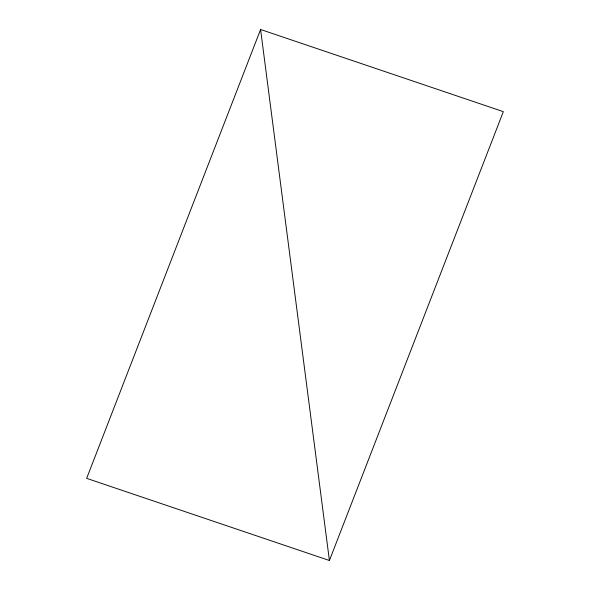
<?xml version="1.0" encoding="UTF-8"?>
<svg xmlns="http://www.w3.org/2000/svg" width="590" height="590" viewBox="0 0 590 590"><rect width="100%" height="100%" fill="white"/><g stroke="black" fill="none" stroke-linecap="round" stroke-linejoin="round"><path stroke-width="0.89" d="M260.588 29.5L86.664 478.35L329.412 560.5L503.336 111.65L260.588 29.5L329.412 560.5"/></g></svg>
